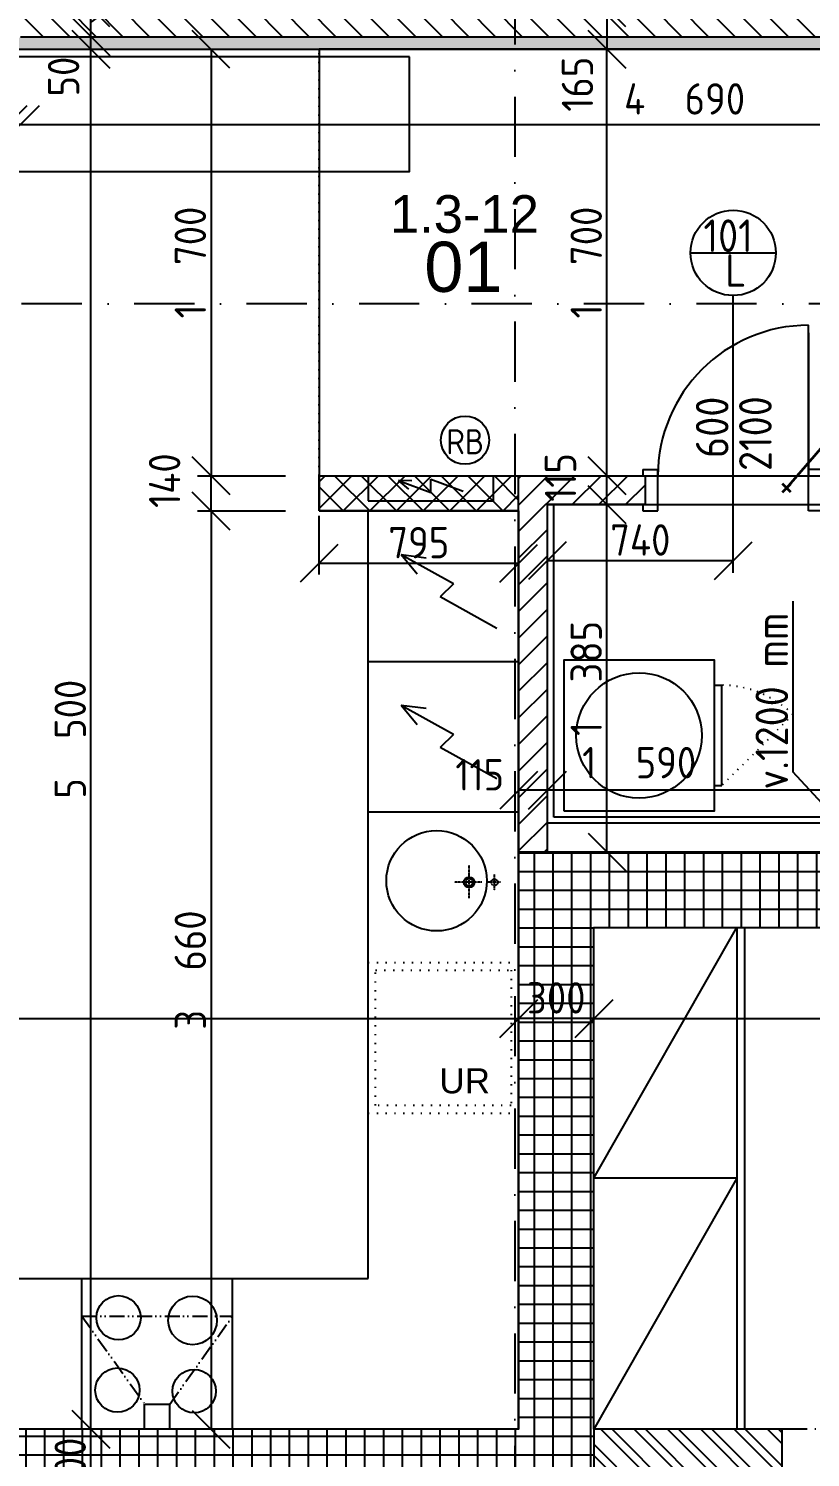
# Model space of a CAD drawing. Extents: x 4511820 to 5180432, y -1526536 to -944957.
# Drawn here: x 5102810 to 5105925, y -1299358 to -1293663 of the extents above; entities that cross this region are included whole.
import ezdxf

# ---------------------------------------------------------------- set-up
doc = ezdxf.new("R2010")
doc.units = 0
doc.header["$MEASUREMENT"] = 0
for name, pattern in [('ACAD_ISO07W100', [3.5, 0.5, -3]), ('ACAD_ISO12W100', [22, 12, -3, 0.5, -3, 0.5, -3]), ('BODKOCIARKOVANA_3', [5.6, 3, -1.3, 0, -1.3]), ('DASHED', [0.75, 0.5, -0.25])]:
    doc.linetypes.add(name, pattern=pattern)
doc.layers.get('0').update_dxf_attribs({"linetype": 'CONTINUOUS'})
doc.layers.get('Defpoints').update_dxf_attribs({"color": 61, "linetype": 'CONTINUOUS'})
for name, color, linetype in [('DVERE', 45, 'CONTINUOUS'), ('KÓTY', 4, 'CONTINUOUS'), ('MÚRY', 1, 'CONTINUOUS'), ('osi', 253, 'CONTINUOUS'), ('Plochy', 41, 'CONTINUOUS'), ('POPIS', 7, 'CONTINUOUS'), ('TENKÁ', 7, 'CONTINUOUS'), ('ZARIADENIE', 47, 'CONTINUOUS'), ('ZARIADENIE1', 145, 'CONTINUOUS'), ('ZZ-elektro', 221, 'CONTINUOUS'), ('ŠRAFY', 82, 'CONTINUOUS')]:
    doc.layers.add(name, color=color, linetype=linetype)
doc.layers.add('preklady', color=74, linetype='CONTINUOUS', lineweight=35)
doc.styles.add('ARIAL', font='arial.ttf')
doc.styles.add('STYLE1', font='isocp.shx')
doc.dimstyles.new('STANDARD-50', dxfattribs={"dimtxt": 125, "dimasz": 150, "dimexe": 10, "dimexo": 200, "dimgap": 20, "dimtad": 1, "dimdsep": 46, "dimlunit": 6, "dimtxsty": 'STYLE1', "dimblk1": 'OBLIQUE', "dimblk2": 'OBLIQUE', "dimsah": 1, "dimcen": 2.5, "dimse1": 1, "dimse2": 1, "dimadec": 0, "dimazin": 0, "dimtfac": 1, "dimtmove": 1, "dimatfit": 3, "dimldrblk": 'OBLIQUE', "dimfxl": 1, "dimtolj": 1, "dimtzin": 0, "dimarcsym": 0})

# ---------------------------------------------------------------- blocks, each defined once
blk = doc.blocks.new('pračka')
at = {"layer": 'ZARIADENIE1', "color": 8, "linetype": 'ACAD_ISO07W100', "ltscale": 8}
blk.add_line((4536136.9, -1117296.3), (4536419.7, -1117579.2), dxfattribs=at)
at = {"layer": 'ZARIADENIE1', "color": 8}
for p, q in [((4536419.7, -1117579.2), (4536019.7, -1117579.2)), ((4536019.7, -1117609.2), (4536019.7, -1117579.2)), ((4536419.7, -1117609.2), (4536419.7, -1117579.2))]:
    blk.add_line(p, q, dxfattribs=at)
blk.add_lwpolyline([(4536519.7, -1118209.2), (4536519.7, -1117609.2), (4535919.7, -1117609.2), (4535919.7, -1118209.2)], close=True, dxfattribs=at)
blk.add_circle((4536219.7, -1117909.2), 250, dxfattribs=at)
at = {"layer": 'ZARIADENIE1', "color": 8, "linetype": 'ACAD_ISO07W100', "ltscale": 8}
blk.add_arc((4536419.7, -1117579.2), 400, 135, 180, dxfattribs=at)
blk = doc.blocks.new('_OBLIQUE')
at = {"color": 0, "linetype": 'ByBlock'}
blk.add_line((-0.5, -0.5), (0.5, 0.5), dxfattribs=at)
blk = doc.blocks.new('*D24914')
at = {"layer": 'Defpoints', "color": 0}
for p in [(5103058.5, -1299245.2), (5103058.5, -1299245.2), (5103058.5, -1299545.2)]:
    blk.add_point(p, dxfattribs=at)
at = {"layer": 'KÓTY', "color": 0, "lineweight": -2}
blk.add_line((5103058.5, -1299545.2), (5103058.5, -1299245.2), dxfattribs=at)
at = {"layer": 'KÓTY', "color": 0, "linetype": 'ByBlock', "lineweight": -2, "xscale": 150, "yscale": 150, "zscale": 150}
for p, rotation in [((5103058.5, -1299245.2), 90), ((5103058.5, -1299545.2), 270)]:
    blk.add_blockref('_OBLIQUE', p, dxfattribs=dict(at, rotation=rotation))
at = {"layer": 'KÓTY', "color": 0, "insert": (5102976, -1299395.2), "char_height": 125, "attachment_point": 5, "rotation": 90, "style": 'STYLE1'}
blk.add_mtext('\\A1;300', dxfattribs=at)
blk = doc.blocks.new('*D24915')
at = {"layer": 'Defpoints', "color": 0}
for p in [(5103058.5, -1293745.2), (5103058.5, -1293745.2), (5103058.5, -1299245.2)]:
    blk.add_point(p, dxfattribs=at)
at = {"layer": 'KÓTY', "color": 0, "lineweight": -2}
blk.add_line((5103058.5, -1299245.2), (5103058.5, -1293745.2), dxfattribs=at)
at = {"layer": 'KÓTY', "color": 0, "linetype": 'ByBlock', "lineweight": -2, "xscale": 150, "yscale": 150, "zscale": 150}
for p, rotation in [((5103058.5, -1293745.2), 90), ((5103058.5, -1299245.2), 270)]:
    blk.add_blockref('_OBLIQUE', p, dxfattribs=dict(at, rotation=rotation))
at = {"layer": 'KÓTY', "color": 0, "insert": (5102976, -1296495.2), "char_height": 125, "attachment_point": 5, "rotation": 90, "style": 'STYLE1'}
blk.add_mtext('\\A1;5ﾠ500', dxfattribs=at)
blk = doc.blocks.new('*D24916')
at = {"layer": 'Defpoints', "color": 0}
for p in [(5103058.5, -1293695.2), (5103058.5, -1293695.2), (5103058.5, -1293745.2)]:
    blk.add_point(p, dxfattribs=at)
at = {"layer": 'KÓTY', "color": 0, "lineweight": -2}
blk.add_line((5103058.5, -1293745.2), (5103058.5, -1293695.2), dxfattribs=at)
at = {"layer": 'KÓTY', "color": 0, "linetype": 'ByBlock', "lineweight": -2, "xscale": 150, "yscale": 150, "zscale": 150}
for p, rotation in [((5103058.5, -1293695.2), 90), ((5103058.5, -1293745.2), 270)]:
    blk.add_blockref('_OBLIQUE', p, dxfattribs=dict(at, rotation=rotation))
at = {"layer": 'KÓTY', "color": 0, "insert": (5102949.5, -1293854), "char_height": 125, "attachment_point": 5, "rotation": 90, "style": 'STYLE1'}
blk.add_mtext('\\A1;50', dxfattribs=at)
blk = doc.blocks.new('*D24917')
at = {"layer": 'Defpoints', "color": 0}
for p in [(5103058.5, -1293580.2), (5103058.5, -1293580.2), (5103058.5, -1293695.2)]:
    blk.add_point(p, dxfattribs=at)
at = {"layer": 'KÓTY', "color": 0, "lineweight": -2}
for p, q in [((5103231.5, -1293296), (5103231.5, -1293511)), ((5103231.5, -1293511), (5103058.5, -1293637.7)), ((5103058.5, -1293695.2), (5103058.5, -1293580.2))]:
    blk.add_line(p, q, dxfattribs=at)
at = {"layer": 'KÓTY', "color": 0, "linetype": 'ByBlock', "lineweight": -2, "xscale": 150, "yscale": 150, "zscale": 150}
for p, rotation in [((5103058.5, -1293580.2), 90), ((5103058.5, -1293695.2), 270)]:
    blk.add_blockref('_OBLIQUE', p, dxfattribs=dict(at, rotation=rotation))
at = {"layer": 'KÓTY', "color": 0, "insert": (5103149, -1293403.5), "char_height": 125, "attachment_point": 5, "rotation": 90, "style": 'STYLE1'}
blk.add_mtext('\\A1;115', dxfattribs=at)
blk = doc.blocks.new('*D24992')
at = {"layer": 'Defpoints', "color": 0}
for p in [(5097547.5, -1295678.2), (5104762.5, -1295678.2), (5104762.5, -1297608.5)]:
    blk.add_point(p, dxfattribs=at)
at = {"layer": 'KÓTY', "color": 0, "lineweight": -2}
blk.add_line((5097547.5, -1297608.5), (5104762.5, -1297608.5), dxfattribs=at)
at = {"layer": 'KÓTY', "color": 0, "linetype": 'ByBlock', "lineweight": -2, "xscale": 150, "yscale": 150, "zscale": 150, "rotation": 180}
blk.add_blockref('_OBLIQUE', (5097547.5, -1297608.5), dxfattribs=at)
at = {"layer": 'KÓTY', "color": 0, "linetype": 'ByBlock', "lineweight": -2, "xscale": 150, "yscale": 150, "zscale": 150}
blk.add_blockref('_OBLIQUE', (5104762.5, -1297608.5), dxfattribs=at)
at = {"layer": 'KÓTY', "color": 0, "insert": (5101155, -1297526), "char_height": 125, "attachment_point": 5, "style": 'STYLE1'}
blk.add_mtext('\\A1;7ﾠ215', dxfattribs=at)
blk = doc.blocks.new('*D24993')
at = {"layer": 'Defpoints', "color": 0}
for p in [(5104762.5, -1296633.2), (5105062.5, -1296633.2), (5104762.5, -1297608.5)]:
    blk.add_point(p, dxfattribs=at)
at = {"layer": 'KÓTY', "color": 0, "lineweight": -2}
blk.add_line((5105062.5, -1297608.5), (5104762.5, -1297608.5), dxfattribs=at)
at = {"layer": 'KÓTY', "color": 0, "linetype": 'ByBlock', "lineweight": -2, "xscale": 150, "yscale": 150, "zscale": 150, "rotation": 180}
blk.add_blockref('_OBLIQUE', (5104762.5, -1297608.5), dxfattribs=at)
at = {"layer": 'KÓTY', "color": 0, "linetype": 'ByBlock', "lineweight": -2, "xscale": 150, "yscale": 150, "zscale": 150}
blk.add_blockref('_OBLIQUE', (5105062.5, -1297608.5), dxfattribs=at)
at = {"layer": 'KÓTY', "color": 0, "insert": (5104912.5, -1297526), "char_height": 125, "attachment_point": 5, "style": 'STYLE1'}
blk.add_mtext('\\A1;300', dxfattribs=at)
blk = doc.blocks.new('*D24994')
at = {"layer": 'Defpoints', "color": 0}
for p in [(5105062.5, -1297322.2), (5107582.5, -1297322.2), (5107582.5, -1297608.5)]:
    blk.add_point(p, dxfattribs=at)
at = {"layer": 'KÓTY', "color": 0, "lineweight": -2}
blk.add_line((5105062.5, -1297608.5), (5107582.5, -1297608.5), dxfattribs=at)
at = {"layer": 'KÓTY', "color": 0, "linetype": 'ByBlock', "lineweight": -2, "xscale": 150, "yscale": 150, "zscale": 150, "rotation": 180}
blk.add_blockref('_OBLIQUE', (5105062.5, -1297608.5), dxfattribs=at)
at = {"layer": 'KÓTY', "color": 0, "linetype": 'ByBlock', "lineweight": -2, "xscale": 150, "yscale": 150, "zscale": 150}
blk.add_blockref('_OBLIQUE', (5107582.5, -1297608.5), dxfattribs=at)
at = {"layer": 'KÓTY', "color": 0, "insert": (5106322.5, -1297526), "char_height": 125, "attachment_point": 5, "style": 'STYLE1'}
blk.add_mtext('\\A1;2ﾠ520', dxfattribs=at)
blk = doc.blocks.new('*D24997')
at = {"layer": 'Defpoints', "color": 0}
for p in [(5103537, -1295445.2), (5103967.5, -1295445.2), (5103967.5, -1295585.2)]:
    blk.add_point(p, dxfattribs=at)
at = {"layer": 'KÓTY', "color": 0, "lineweight": -2}
blk.add_line((5103537, -1295585.2), (5103537, -1295445.2), dxfattribs=at)
at = {"layer": 'KÓTY', "color": 0, "linetype": 'ByBlock', "lineweight": -2, "xscale": 150, "yscale": 150, "zscale": 150}
for p, rotation in [((5103537, -1295445.2), 90), ((5103537, -1295585.2), 270)]:
    blk.add_blockref('_OBLIQUE', p, dxfattribs=dict(at, rotation=rotation))
at = {"layer": 'KÓTY', "color": 0, "insert": (5103352, -1295464.4), "char_height": 125, "attachment_point": 5, "rotation": 90, "style": 'STYLE1'}
blk.add_mtext('\\A1;140', dxfattribs=at)
blk = doc.blocks.new('*D24998')
at = {"layer": 'Defpoints', "color": 0}
for p in [(5103967.5, -1295585.2), (5103537, -1299245.2), (5103967.5, -1299245.2)]:
    blk.add_point(p, dxfattribs=at)
at = {"layer": 'KÓTY', "color": 0, "lineweight": -2}
blk.add_line((5103537, -1295585.2), (5103537, -1299245.2), dxfattribs=at)
at = {"layer": 'KÓTY', "color": 0, "linetype": 'ByBlock', "lineweight": -2, "xscale": 150, "yscale": 150, "zscale": 150}
for p, rotation in [((5103537, -1295585.2), 90), ((5103537, -1299245.2), 270)]:
    blk.add_blockref('_OBLIQUE', p, dxfattribs=dict(at, rotation=rotation))
at = {"layer": 'KÓTY', "color": 0, "insert": (5103454.5, -1297415.2), "char_height": 125, "attachment_point": 5, "rotation": 90, "style": 'STYLE1'}
blk.add_mtext('\\A1;3ﾠ660', dxfattribs=at)
blk = doc.blocks.new('*D24999')
at = {"layer": 'Defpoints', "color": 0}
for p in [(5103967.5, -1293745.2), (5103537, -1295445.2), (5103967.5, -1295445.2)]:
    blk.add_point(p, dxfattribs=at)
at = {"layer": 'KÓTY', "color": 0, "lineweight": -2}
blk.add_line((5103537, -1293745.2), (5103537, -1295445.2), dxfattribs=at)
at = {"layer": 'KÓTY', "color": 0, "linetype": 'ByBlock', "lineweight": -2, "xscale": 150, "yscale": 150, "zscale": 150}
for p, rotation in [((5103537, -1293745.2), 90), ((5103537, -1295445.2), 270)]:
    blk.add_blockref('_OBLIQUE', p, dxfattribs=dict(at, rotation=rotation))
at = {"layer": 'KÓTY', "color": 0, "insert": (5103454.5, -1294595.2), "char_height": 125, "attachment_point": 5, "rotation": 90, "style": 'STYLE1'}
blk.add_mtext('\\A1;1ﾠ700', dxfattribs=at)
blk = doc.blocks.new('*D25005')
at = {"layer": 'Defpoints', "color": 0}
for p in [(5104877.5, -1296430.2), (5106467.5, -1296430.2), (5104877.5, -1296698.5)]:
    blk.add_point(p, dxfattribs=at)
at = {"layer": 'KÓTY', "color": 0, "lineweight": -2}
blk.add_line((5106467.5, -1296698.5), (5104877.5, -1296698.5), dxfattribs=at)
at = {"layer": 'KÓTY', "color": 0, "linetype": 'ByBlock', "lineweight": -2, "xscale": 150, "yscale": 150, "zscale": 150, "rotation": 180}
blk.add_blockref('_OBLIQUE', (5104877.5, -1296698.5), dxfattribs=at)
at = {"layer": 'KÓTY', "color": 0, "linetype": 'ByBlock', "lineweight": -2, "xscale": 150, "yscale": 150, "zscale": 150}
blk.add_blockref('_OBLIQUE', (5106467.5, -1296698.5), dxfattribs=at)
at = {"layer": 'KÓTY', "color": 0, "insert": (5105243, -1296588.5), "char_height": 125, "attachment_point": 5, "style": 'STYLE1'}
blk.add_mtext('\\A1;1ﾠ590', dxfattribs=at)
blk = doc.blocks.new('*D25008')
at = {"layer": 'Defpoints', "color": 0}
for p in [(5104762.5, -1296698.5), (5104762.5, -1296698.5), (5104877.5, -1296698.5)]:
    blk.add_point(p, dxfattribs=at)
at = {"layer": 'KÓTY', "color": 0, "lineweight": -2}
blk.add_line((5104877.5, -1296698.5), (5104762.5, -1296698.5), dxfattribs=at)
at = {"layer": 'KÓTY', "color": 0, "linetype": 'ByBlock', "lineweight": -2, "xscale": 150, "yscale": 150, "zscale": 150, "rotation": 180}
blk.add_blockref('_OBLIQUE', (5104762.5, -1296698.5), dxfattribs=at)
at = {"layer": 'KÓTY', "color": 0, "linetype": 'ByBlock', "lineweight": -2, "xscale": 150, "yscale": 150, "zscale": 150}
blk.add_blockref('_OBLIQUE', (5104877.5, -1296698.5), dxfattribs=at)
at = {"layer": 'KÓTY', "color": 0, "insert": (5104607.5, -1296637), "char_height": 125, "attachment_point": 5, "style": 'STYLE1'}
blk.add_mtext('\\A1;115', dxfattribs=at)
blk = doc.blocks.new('*D25009')
at = {"layer": 'Defpoints', "color": 0}
for p in [(5104877.5, -1295783.5), (5104877.5, -1295831.4), (5105617.5, -1295831.4)]:
    blk.add_point(p, dxfattribs=at)
at = {"layer": 'KÓTY', "color": 0, "lineweight": -2}
blk.add_line((5105617.5, -1295783.5), (5104877.5, -1295783.5), dxfattribs=at)
at = {"layer": 'KÓTY', "color": 0, "linetype": 'ByBlock', "lineweight": -2, "xscale": 150, "yscale": 150, "zscale": 150, "rotation": 180}
blk.add_blockref('_OBLIQUE', (5104877.5, -1295783.5), dxfattribs=at)
at = {"layer": 'KÓTY', "color": 0, "linetype": 'ByBlock', "lineweight": -2, "xscale": 150, "yscale": 150, "zscale": 150}
blk.add_blockref('_OBLIQUE', (5105617.5, -1295783.5), dxfattribs=at)
at = {"layer": 'KÓTY', "color": 0, "insert": (5105247.5, -1295701), "char_height": 125, "attachment_point": 5, "style": 'STYLE1'}
blk.add_mtext('\\A1;740', dxfattribs=at)
blk = doc.blocks.new('*D25010')
at = {"layer": 'Defpoints', "color": 0}
for p in [(5103967.5, -1295452.7), (5104762.5, -1295452.7), (5104762.5, -1295794)]:
    blk.add_point(p, dxfattribs=at)
at = {"layer": 'KÓTY', "color": 0, "lineweight": -2}
blk.add_line((5103967.5, -1295794), (5104762.5, -1295794), dxfattribs=at)
at = {"layer": 'KÓTY', "color": 0, "linetype": 'ByBlock', "lineweight": -2, "xscale": 150, "yscale": 150, "zscale": 150, "rotation": 180}
blk.add_blockref('_OBLIQUE', (5103967.5, -1295794), dxfattribs=at)
at = {"layer": 'KÓTY', "color": 0, "linetype": 'ByBlock', "lineweight": -2, "xscale": 150, "yscale": 150, "zscale": 150}
blk.add_blockref('_OBLIQUE', (5104762.5, -1295794), dxfattribs=at)
at = {"layer": 'KÓTY', "color": 0, "insert": (5104365, -1295711.5), "char_height": 125, "attachment_point": 5, "style": 'STYLE1'}
blk.add_mtext('\\A1;795', dxfattribs=at)
blk = doc.blocks.new('*D25013')
at = {"layer": 'Defpoints', "color": 0}
for p in [(5102777.5, -1293695.2), (5107467.5, -1293695.2), (5107467.5, -1294045)]:
    blk.add_point(p, dxfattribs=at)
at = {"layer": 'KÓTY', "color": 0, "lineweight": -2}
blk.add_line((5102777.5, -1294045), (5107467.5, -1294045), dxfattribs=at)
at = {"layer": 'KÓTY', "color": 0, "linetype": 'ByBlock', "lineweight": -2, "xscale": 150, "yscale": 150, "zscale": 150, "rotation": 180}
blk.add_blockref('_OBLIQUE', (5102777.5, -1294045), dxfattribs=at)
at = {"layer": 'KÓTY', "color": 0, "linetype": 'ByBlock', "lineweight": -2, "xscale": 150, "yscale": 150, "zscale": 150}
blk.add_blockref('_OBLIQUE', (5107467.5, -1294045), dxfattribs=at)
at = {"layer": 'KÓTY', "color": 0, "insert": (5105424, -1293943), "char_height": 125, "attachment_point": 5, "style": 'STYLE1'}
blk.add_mtext('\\A1;4ﾠ690', dxfattribs=at)
blk = doc.blocks.new('*D25014')
at = {"layer": 'Defpoints', "color": 0}
for p in [(5102727.5, -1293695.2), (5102777.5, -1293695.2), (5102727.5, -1294045)]:
    blk.add_point(p, dxfattribs=at)
at = {"layer": 'KÓTY', "color": 0, "lineweight": -2}
blk.add_line((5102777.5, -1294045), (5102727.5, -1294045), dxfattribs=at)
at = {"layer": 'KÓTY', "color": 0, "linetype": 'ByBlock', "lineweight": -2, "xscale": 150, "yscale": 150, "zscale": 150, "rotation": 180}
blk.add_blockref('_OBLIQUE', (5102727.5, -1294045), dxfattribs=at)
at = {"layer": 'KÓTY', "color": 0, "linetype": 'ByBlock', "lineweight": -2, "xscale": 150, "yscale": 150, "zscale": 150}
blk.add_blockref('_OBLIQUE', (5102777.5, -1294045), dxfattribs=at)
at = {"layer": 'KÓTY', "color": 0, "insert": (5102627.5, -1293932.5), "char_height": 125, "attachment_point": 5, "style": 'STYLE1'}
blk.add_mtext('\\A1;50', dxfattribs=at)
blk = doc.blocks.new('*D25019')
at = {"layer": 'Defpoints', "color": 0}
for p in [(5104877.5, -1295560.2), (5105114.5, -1295560.2), (5104877.5, -1296945.2)]:
    blk.add_point(p, dxfattribs=at)
at = {"layer": 'KÓTY', "color": 0, "lineweight": -2}
blk.add_line((5105114.5, -1296945.2), (5105114.5, -1295560.2), dxfattribs=at)
at = {"layer": 'KÓTY', "color": 0, "linetype": 'ByBlock', "lineweight": -2, "xscale": 150, "yscale": 150, "zscale": 150}
for p, rotation in [((5105114.5, -1295560.2), 90), ((5105114.5, -1296945.2), 270)]:
    blk.add_blockref('_OBLIQUE', p, dxfattribs=dict(at, rotation=rotation))
at = {"layer": 'KÓTY', "color": 0, "insert": (5105032, -1296252.7), "char_height": 125, "attachment_point": 5, "rotation": 90, "style": 'STYLE1'}
blk.add_mtext('\\A1;1ﾠ385', dxfattribs=at)
blk = doc.blocks.new('*D25020')
at = {"layer": 'Defpoints', "color": 0}
for p in [(5105114.5, -1295445.2), (5105114.5, -1295445.2), (5105114.5, -1295560.2)]:
    blk.add_point(p, dxfattribs=at)
at = {"layer": 'KÓTY', "color": 0, "lineweight": -2}
blk.add_line((5105114.5, -1295560.2), (5105114.5, -1295445.2), dxfattribs=at)
at = {"layer": 'KÓTY', "color": 0, "linetype": 'ByBlock', "lineweight": -2, "xscale": 150, "yscale": 150, "zscale": 150}
for p, rotation in [((5105114.5, -1295445.2), 90), ((5105114.5, -1295560.2), 270)]:
    blk.add_blockref('_OBLIQUE', p, dxfattribs=dict(at, rotation=rotation))
at = {"layer": 'KÓTY', "color": 0, "insert": (5104929.5, -1295451.9), "char_height": 125, "attachment_point": 5, "rotation": 90, "style": 'STYLE1'}
blk.add_mtext('\\A1;115', dxfattribs=at)
blk = doc.blocks.new('*D25021')
at = {"layer": 'Defpoints', "color": 0}
for p in [(5105114.5, -1293745.2), (5105114.5, -1293745.2), (5105114.5, -1295445.2)]:
    blk.add_point(p, dxfattribs=at)
at = {"layer": 'KÓTY', "color": 0, "lineweight": -2}
blk.add_line((5105114.5, -1295445.2), (5105114.5, -1293745.2), dxfattribs=at)
at = {"layer": 'KÓTY', "color": 0, "linetype": 'ByBlock', "lineweight": -2, "xscale": 150, "yscale": 150, "zscale": 150}
for p, rotation in [((5105114.5, -1293745.2), 90), ((5105114.5, -1295445.2), 270)]:
    blk.add_blockref('_OBLIQUE', p, dxfattribs=dict(at, rotation=rotation))
at = {"layer": 'KÓTY', "color": 0, "insert": (5105032, -1294595.2), "char_height": 125, "attachment_point": 5, "rotation": 90, "style": 'STYLE1'}
blk.add_mtext('\\A1;1ﾠ700', dxfattribs=at)
blk = doc.blocks.new('*D25022')
at = {"layer": 'Defpoints', "color": 0}
for p in [(5104762.5, -1293580.2), (5104762.5, -1293745.2), (5105114.5, -1293745.2)]:
    blk.add_point(p, dxfattribs=at)
at = {"layer": 'KÓTY', "color": 0, "lineweight": -2}
blk.add_line((5105114.5, -1293580.2), (5105114.5, -1293745.2), dxfattribs=at)
at = {"layer": 'KÓTY', "color": 0, "linetype": 'ByBlock', "lineweight": -2, "xscale": 150, "yscale": 150, "zscale": 150}
for p, rotation in [((5105114.5, -1293580.2), 90), ((5105114.5, -1293745.2), 270)]:
    blk.add_blockref('_OBLIQUE', p, dxfattribs=dict(at, rotation=rotation))
at = {"layer": 'KÓTY', "color": 0, "insert": (5104997, -1293884.5), "char_height": 125, "attachment_point": 5, "rotation": 90, "style": 'STYLE1'}
blk.add_mtext('\\A1;165', dxfattribs=at)

msp = doc.modelspace()

# ---------------------------------------------------------------- hatches: boundary and pattern name
at = {"layer": 'ŠRAFY', "ltscale": 0.25}
h = msp.add_hatch(dxfattribs=at)
h.set_pattern_fill('ANSI31', color=256, scale=600, angle=90, style=0)
h.set_pattern_definition([(135, (-2904913.184, 46881.926), (-53.0330086, -53.0330086), [])])
h.paths.add_polyline_path([(5107582.5, -1293745.191), (5107582.5, -1291235.191), (5107467.5, -1291235.191), (5107467.5, -1293580.191), (5107342.5, -1293580.191), (5104762.5, -1293580.191), (5104647.5, -1293580.191), (5103770, -1293580.191), (5102892.5, -1293580.191), (5102892.5, -1292980.191), (5102892.5, -1292950.191), (5102892.5, -1292905.191), (5102777.5, -1292905.191), (5102777.5, -1293695.191), (5107467.5, -1293695.191), (5107467.5, -1293745.191)])
at = {"layer": 'ŠRAFY'}
h = msp.add_hatch(dxfattribs=at)
h.set_pattern_fill('DOTS', color=256, scale=250)
h.set_pattern_definition([(0, (9e-09, -175781), (7.8125, 15.625), [0, -15.625])])
h.paths.add_polyline_path([(5107467.5, -1293745.191), (5107467.5, -1293695.191), (5102777.5, -1293695.191), (5102727.5, -1293745.191)])
at = {"layer": 'ŠRAFY', "ltscale": 0.25}
h = msp.add_hatch(dxfattribs=at)
h.set_pattern_fill('ANSI37', color=256, scale=600, style=0)
h.set_pattern_definition([(45, (-3027222.4, 280820.68), (-53.0330086, 53.0330086), []), (135, (-3027222.4, 280820.68), (-53.0330086, -53.0330086), [])])
h.paths.add_polyline_path([(5104762.5, -1295585.191), (5104762.5, -1295445.191), (5104517.5, -1295445.191), (5103967.5, -1295445.191), (5103967.5, -1295585.191), (5104162.5, -1295585.191)])
h = msp.add_hatch(dxfattribs=at)
h.set_pattern_fill('ANSI31', color=256, scale=600, style=0)
h.set_pattern_definition([(45, (515270.5, 128041), (-53.0330086, 53.0330086), [])])
h.paths.add_polyline_path([(5104877.5, -1296945.191), (5104877.5, -1295560.191), (5105267.5, -1295560.191), (5105267.5, -1295445.191), (5104762.5, -1295445.191), (5104762.5, -1295560.191), (5104762.5, -1295585.191), (5104762.5, -1296945.191)])
h = msp.add_hatch(dxfattribs=at)
h.set_pattern_fill('ANSI37', color=256, scale=600, angle=45)
h.set_pattern_definition([(90, (-3375574.78, 537027.59), (-75, 1e-14), []), (180, (-3375574.78, 537027.59), (-1e-14, -75), [])])
h.paths.add_polyline_path([(5103372.5, -1299245.191), (5103272.5, -1299245.191), (5103022.5, -1299245.191), (5102712.5, -1299245.191), (5102687.5, -1299245.191), (5102687.5, -1299545.191), (5102847.5, -1299545.191), (5102877.5, -1299545.191), (5103447.5, -1299545.191), (5103562.5, -1299545.191), (5103612.5, -1299545.191), (5105062.5, -1299545.191), (5105062.5, -1299245.191), (5105062.5, -1298245.191), (5105062.5, -1297245.191), (5105632.5, -1297245.191), (5105662.5, -1297245.191), (5107582.5, -1297245.191), (5107582.5, -1296945.191), (5107467.5, -1296945.191), (5106582.5, -1296945.191), (5106467.5, -1296945.191), (5104877.5, -1296945.191), (5104762.5, -1296945.191), (5104762.5, -1297360.191), (5104762.5, -1297960.191), (5104762.5, -1299245.191), (5103622.5, -1299245.191)])
at = {"layer": 'ŠRAFY'}
h = msp.add_hatch(dxfattribs=at)
h.set_pattern_fill('ANSI32', color=256, scale=250, angle=90)
h.set_pattern_definition([(135, (115395, 30907.69), (-66.2912607, -66.2912607), []), (135, (115395, 30951.89), (-66.2912607, -66.2912607), [])])
h.paths.add_polyline_path([(5105062.5, -1299545.191), (5105812.5, -1299545.191), (5105812.5, -1299245.191), (5105662.5, -1299245.191), (5105632.5, -1299245.191), (5105062.5, -1299245.191)])

# ---------------------------------------------------------------- linework, layer by layer
at = {"layer": 'DVERE', "ltscale": 0.25}
for p, q in [((5105447.5, -1294556.768), (5105787.5, -1294556.768)), ((5105617.5, -1295831.424), (5105617.5, -1294726.768)), ((5105917.5, -1295445.191), (5105917.5, -1294845.191)), ((5105257.5, -1295420.191), (5105317.5, -1295420.191)), ((5105257.5, -1295420.191), (5105257.5, -1295445.191)), ((5105317.5, -1295585.191), (5105317.5, -1295420.191)), ((5105917.5, -1295585.191), (5105917.5, -1295420.191)), ((5105977.5, -1295420.191), (5105917.5, -1295420.191)), ((5105317.5, -1295445.191), (5105917.5, -1295445.191)), ((5105257.5, -1295560.191), (5105257.5, -1295585.191)), ((5105257.5, -1295585.191), (5105317.5, -1295585.191)), ((5105317.5, -1295560.191), (5105917.5, -1295560.191)), ((5105977.5, -1295585.191), (5105917.5, -1295585.191))]:
    msp.add_line(p, q, dxfattribs=at)
msp.add_circle((5105617.5, -1294556.768), 170, dxfattribs=at)
msp.add_arc((5105917.5, -1295445.191), 600, 90, 180, dxfattribs=at)
at = {"layer": 'KÓTY', "ltscale": 25}
for p, q in [((5103483.597, -1295445.191), (5103833.597, -1295445.191)), ((5103483.597, -1295585.191), (5103833.597, -1295585.191))]:
    msp.add_line(p, q, dxfattribs=at)
at = {"layer": 'KÓTY'}
for p, q in [((5103967.5, -1295839), (5103967.5, -1295605.191)), ((5105855, -1295945), (5105855, -1296624.5)), ((5106083, -1296871.5), (5105855, -1296624.5))]:
    msp.add_line(p, q, dxfattribs=at)
at = {"layer": 'MÚRY', "ltscale": 0.25}
for p, q in [((5102727.5, -1293745.191), (5107467.5, -1293745.191)), ((5103967.5, -1295445.191), (5105267.5, -1295445.191)), ((5104517.5, -1295445.191), (5105267.5, -1295445.191)), ((5105267.5, -1295560.191), (5105267.5, -1295445.191)), ((5104762.5, -1295585.191), (5103967.5, -1295585.191)), ((5105267.5, -1295560.191), (5104877.5, -1295560.191)), ((5106467.5, -1296945.191), (5104877.5, -1296945.191))]:
    msp.add_line(p, q, dxfattribs=at)
at = {"layer": 'MÚRY'}
for p, q in [((5103967.5, -1295585.191), (5103967.5, -1295445.191)), ((5104762.5, -1299245.191), (5104762.5, -1295585.191)), ((5104877.5, -1296945.191), (5104877.5, -1295560.191)), ((5105062.5, -1299245.191), (5105062.5, -1297245.191)), ((5105062.5, -1297245.191), (5107632.5, -1297245.191)), ((5104762.5, -1299245.191), (5102687.5, -1299245.191)), ((5105812.5, -1299245.191), (5105062.5, -1299245.191)), ((5105812.5, -1299545.191), (5105812.5, -1299245.191))]:
    msp.add_line(p, q, dxfattribs=at)
at = {"layer": 'osi', "linetype": 'BODKOCIARKOVANA_3', "ltscale": 80}
for p, q in [((5104747.5, -1284972.097), (5104747.5, -1316900)), ((5157242.5, -1294760.191), (5093572.5, -1294760.191))]:
    msp.add_line(p, q, dxfattribs=at)
at = {"layer": 'Plochy'}
for points in [[(5103967.5, -1295585.191), (5104762.5, -1295585.191), (5104762.5, -1299245.191), (5097547.5, -1299245.191), (5097547.5, -1292905.191), (5102727.5, -1292905.191), (5102727.5, -1293745.191), (5103967.5, -1293745.191)], [(5107467.5, -1293745.191), (5103967.5, -1293745.191), (5103967.5, -1295445.191), (5107467.5, -1295445.191)], [(5105062.5, -1299245.191), (5105062.5, -1297245.191), (5107632.5, -1297245.191), (5107632.5, -1295445.191), (5109232.5, -1295445.191), (5109232.5, -1299245.191), (5107232.5, -1299245.191), (5107232.5, -1299545.191), (5105812.5, -1299545.191), (5105812.5, -1299245.191)], [(5107352.5, -1295560.191), (5107352.5, -1296430.191), (5106467.5, -1296430.191), (5106467.5, -1296830.191), (5104877.5, -1296830.191), (5104877.5, -1295560.191)]]:
    msp.add_lwpolyline(points, close=True, dxfattribs=at)
at = {"layer": 'preklady'}
for p, q in [((5105830.5, -1295494), (5106071.124, -1295214.436)), ((5105813.883, -1295510.617), (5105847.117, -1295477.383)), ((5105847.118, -1295510.618), (5105813.884, -1295477.384))]:
    msp.add_line(p, q, dxfattribs=at)
at = {"layer": 'TENKÁ', "ltscale": 0.25}
for p, q in [((5102777.5, -1293695.191), (5107467.5, -1293695.191)), ((5104902.5, -1296805.191), (5104902.5, -1295560.191)), ((5106442.5, -1296805.191), (5104902.5, -1296805.191)), ((5106467.5, -1296830.191), (5104877.5, -1296830.191))]:
    msp.add_line(p, q, dxfattribs=at)
at = {"layer": 'TENKÁ', "linetype": 'ACAD_ISO07W100', "ltscale": 10}
msp.add_line((5103967.5, -1295445.191), (5103967.5, -1293745.191), dxfattribs=at)
at = {"layer": 'TENKÁ'}
for p, q in [((5104762.5, -1295585.191), (5104762.5, -1295445.191)), ((5104877.5, -1296945.191), (5104762.5, -1296945.191)), ((5105062.5, -1299245.191), (5105062.5, -1299545.191))]:
    msp.add_line(p, q, dxfattribs=at)
at = {"layer": 'TENKÁ', "linetype": 'ACAD_ISO12W100', "ltscale": 10}
msp.add_line((5107232.5, -1299245.191), (5105812.5, -1299245.191), dxfattribs=at)
at = {"layer": 'ZARIADENIE'}
for p, q in [((5105917.5, -1294875.191), (5105917.5, -1295445.191)), ((5105062.5, -1298245.191), (5105632.5, -1297245.191)), ((5105632.5, -1297245.191), (5105632.5, -1299245.191)), ((5105662.5, -1297245.191), (5105662.5, -1299245.191)), ((5105632.5, -1298245.191), (5105062.5, -1298245.191)), ((5105632.5, -1298245.191), (5105062.5, -1299245.191))]:
    msp.add_line(p, q, dxfattribs=at)
at = {"layer": 'ZARIADENIE', "color": 45, "ltscale": 0.25}
msp.add_lwpolyline([(5104327.5, -1293775.191), (5102727.5, -1293775.191), (5102727.5, -1294232.959), (5104327.5, -1294232.959)], close=True, dxfattribs=at)
at = {"layer": 'ZARIADENIE1', "color": 8, "ltscale": 0.25}
for p, q in [((5104162.5, -1298645.191), (5104162.5, -1295585.191)), ((5104162.5, -1296185.191), (5104762.5, -1296185.191)), ((5104162.5, -1296785.191), (5104762.5, -1296785.191)), ((5102712.5, -1298645.191), (5104162.5, -1298645.191)), ((5103022.5, -1299245.191), (5103022.5, -1298645.191)), ((5103022.5, -1299245.191), (5103022.5, -1298645.191)), ((5103622.5, -1299245.191), (5103622.5, -1298645.191)), ((5103622.5, -1299245.191), (5103622.5, -1298645.191)), ((5103272.5, -1299145.191), (5103372.5, -1299145.191)), ((5103272.5, -1299245.191), (5103272.5, -1299145.191)), ((5103372.5, -1299245.191), (5103372.5, -1299145.191))]:
    msp.add_line(p, q, dxfattribs=at)
at = {"layer": 'ZARIADENIE1', "color": 8}
for p, q in [((5104393.839, -1295772.952), (5104294.582, -1295760.067)), ((5104357.86, -1295837.616), (5104294.582, -1295760.067)), ((5104502.557, -1295875.784), (5104294.582, -1295760.067)), ((5104502.557, -1295875.784), (5104449.686, -1295927.616)), ((5104676.012, -1296053.543), (5104449.686, -1295927.616)), ((5104393.839, -1296372.952), (5104294.582, -1296360.067)), ((5104357.86, -1296437.616), (5104294.582, -1296360.067)), ((5104502.557, -1296475.784), (5104294.582, -1296360.067)), ((5104502.557, -1296475.784), (5104449.686, -1296527.616)), ((5104676.012, -1296653.543), (5104449.686, -1296527.616))]:
    msp.add_line(p, q, dxfattribs=at)
at = {"layer": 'ZARIADENIE1', "color": 8, "linetype": 'DASHED'}
for p, q in [((5104565.731, -1297128.23), (5104565.731, -1296996.776)), ((5104666.154, -1297098.105), (5104666.154, -1297032.378)), ((5104616.396, -1297065.242), (5104506.851, -1297065.242)), ((5104690.801, -1297065.242), (5104638.768, -1297065.242))]:
    msp.add_line(p, q, dxfattribs=at)
at = {"layer": 'ZARIADENIE1', "color": 8, "linetype": 'ACAD_ISO07W100', "ltscale": 10}
for p, q in [((5104162.5, -1297385.191), (5104762.5, -1297385.191)), ((5104162.5, -1297985.191), (5104762.5, -1297985.191))]:
    msp.add_line(p, q, dxfattribs=at)
at = {"layer": 'ZARIADENIE1', "color": 8, "linetype": 'ACAD_ISO12W100', "ltscale": 5}
for p, q in [((5103022.5, -1298795.191), (5103272.5, -1299145.191)), ((5103022.5, -1298795.191), (5103622.5, -1298795.191)), ((5103372.5, -1299145.191), (5103622.5, -1298795.191))]:
    msp.add_line(p, q, dxfattribs=at)
at = {"layer": 'ZARIADENIE1', "color": 8, "linetype": 'ACAD_ISO07W100', "ltscale": 10}
msp.add_lwpolyline([(5104192.5, -1297955.191), (5104192.5, -1297415.191), (5104732.5, -1297415.191), (5104732.5, -1297955.191)], close=True, dxfattribs=at)
at = {"layer": 'ZARIADENIE1', "color": 8, "ltscale": 0.25}
for centre, radius in [((5104435.588, -1297059.393), 200), ((5103168.344, -1298801.115), 88.387), ((5103463.303, -1298811.638), 96.805), ((5103163.949, -1299089.426), 88.387), ((5103469.624, -1299093.635), 86.283)]:
    msp.add_circle(centre, radius, dxfattribs=at)
at = {"layer": 'ZARIADENIE1', "color": 8, "linetype": 'Continuous'}
for centre, radius in [((5104565.464, -1297065.515), 20.877), ((5104565.731, -1297065.242), 14.781)]:
    msp.add_circle(centre, radius, dxfattribs=at)
at = {"layer": 'ZARIADENIE1', "color": 8, "linetype": 'DASHED'}
msp.add_circle((5104666.154, -1297065.555), 12.931, dxfattribs=at)
at = {"layer": 'ZZ-elektro'}
for p, q in [((5104162.5, -1295445.191), (5104162.5, -1295545.191)), ((5104284.007, -1295463.79), (5104412.5, -1295512.074)), ((5104337.313, -1295465.113), (5104284.007, -1295463.79)), ((5104324.993, -1295497.899), (5104284.007, -1295463.79)), ((5104412.5, -1295512.074), (5104412.5, -1295458.361)), ((5104412.5, -1295458.361), (5104540.993, -1295506.645)), ((5104662.5, -1295545.191), (5104662.5, -1295445.191)), ((5104162.5, -1295545.191), (5104662.5, -1295545.191))]:
    msp.add_line(p, q, dxfattribs=at)
msp.add_circle((5104549.02, -1295303.191), 96, dxfattribs=at)

# ---------------------------------------------------------------- block references
at = {"layer": 'TENKÁ', "rotation": 270}
msp.add_blockref('pračka', (6223151.691, 3239739.556), dxfattribs=at)

# ---------------------------------------------------------------- texts
at = {"layer": 'DVERE', "style": 'STYLE1'}
for s, p in [('101', (5105498.97, -1294553.268)), ('L', (5105585.97, -1294691.905))]:
    msp.add_text(s, height=130, dxfattribs=at).set_placement(p)
at = {"layer": 'POPIS', "lineweight": 40, "ltscale": 0.25, "style": 'ARIAL'}
for s, height, p in [('1.3-12', 150, (5104249.411, -1294476.579)), ('01', 200, (5104386.811, -1294712.098))]:
    msp.add_text(s, height=height, dxfattribs=at).set_placement(p)
at = {"layer": 'TENKÁ', "linetype": 'Continuous', "style": 'STYLE1'}
for s, p in [('600', (5105598.917, -1295374.339)), ('2100', (5105771.024, -1295426.113)), ('v.1200 mm', (5105836.417, -1296696.128))]:
    msp.add_text(s, height=130, rotation=90, dxfattribs=at).set_placement(p)
at = {"layer": 'ZARIADENIE1', "color": 8, "ltscale": 0.25, "style": 'ARIAL'}
msp.add_text('UR', height=100, dxfattribs=at).set_placement((5104446.81, -1297906.608))
at = {"layer": 'ZZ-elektro', "style": 'STYLE1'}
msp.add_text('RB', height=100, dxfattribs=at).set_placement((5104474.392, -1295359.391))

# ---------------------------------------------------------------- dimensions: what is measured, and where the dimension line sits
at = {"layer": 'KÓTY'}
for base, p1, p2, picture, middle in [((5103058.5, -1293580.191), (5103058.5, -1293695.191), (5103058.5, -1293580.191), '*D24917', (5103231.5, -1293491)), ((5105114.5, -1293745.191), (5104762.5, -1293580.191), (5104762.5, -1293745.191), '*D25022', (5105079.5, -1293884.5)), ((5103058.5, -1293695.191), (5103058.5, -1293745.191), (5103058.5, -1293695.191), '*D24916', (5103032, -1293854))]:
    dim = msp.add_linear_dim(base=base, p1=p1, p2=p2, angle=90, dimstyle='STANDARD-50', dxfattribs=at)
    dim.commit()
    dim.dimension.update_dxf_attribs({"geometry": picture, "text_midpoint": middle, "dimtype": 160})
for base, p1, p2, picture, middle in [((5103058.5, -1293745.191), (5103058.5, -1299245.191), (5103058.5, -1293745.191), '*D24915', (5102975.957, -1296495.191)), ((5103537, -1295445.191), (5103967.5, -1293745.191), (5103967.5, -1295445.191), '*D24999', (5103454.457, -1294595.191)), ((5105114.5, -1293745.191), (5105114.5, -1295445.191), (5105114.5, -1293745.191), '*D25021', (5105031.957, -1294595.191)), ((5103537, -1295445.191), (5103967.5, -1295585.191), (5103967.5, -1295445.191), '*D24997', (5103352, -1295464.441)), ((5105114.5, -1295445.191), (5105114.5, -1295560.191), (5105114.5, -1295445.191), '*D25020', (5104929.5, -1295451.941)), ((5105114.5, -1295560.191), (5104877.5, -1296945.191), (5104877.5, -1295560.191), '*D25019', (5105031.957, -1296252.691)), ((5103537, -1299245.191), (5103967.5, -1295585.191), (5103967.5, -1299245.191), '*D24998', (5103454.457, -1297415.191)), ((5103058.5, -1299245.191), (5103058.5, -1299545.191), (5103058.5, -1299245.191), '*D24914', (5102976, -1299395.191))]:
    dim = msp.add_linear_dim(base=base, p1=p1, p2=p2, angle=90, dimstyle='STANDARD-50', dxfattribs=at)
    dim.commit()
    dim.dimension.update_dxf_attribs({"geometry": picture, "text_midpoint": middle})
for base, p1, p2, picture, middle in [((5102727.5, -1294045), (5102777.5, -1293695.191), (5102727.5, -1293695.191), '*D25014', (5102627.5, -1294015)), ((5107467.5, -1294045), (5102777.5, -1293695.191), (5107467.5, -1293695.191), '*D25013', (5105424, -1294025.5)), ((5104877.5, -1296698.5), (5106467.5, -1296430.191), (5104877.5, -1296430.191), '*D25005', (5105243, -1296671)), ((5104762.5, -1296698.5), (5104877.5, -1296698.5), (5104762.5, -1296698.5), '*D25008', (5104607.5, -1296719.5))]:
    dim = msp.add_linear_dim(base=base, p1=p1, p2=p2, dimstyle='STANDARD-50', dxfattribs=at)
    dim.commit()
    dim.dimension.update_dxf_attribs({"geometry": picture, "text_midpoint": middle, "dimtype": 160})
for base, p1, p2, picture, middle in [((5104762.5, -1295794), (5103967.5, -1295452.691), (5104762.5, -1295452.691), '*D25010', (5104365, -1295711.5)), ((5104877.5, -1295783.5), (5105617.5, -1295831.424), (5104877.5, -1295831.424), '*D25009', (5105247.5, -1295701)), ((5104762.5, -1297608.5), (5097547.5, -1295678.191), (5104762.5, -1295678.191), '*D24992', (5101155, -1297525.957)), ((5104762.5, -1297608.5), (5105062.5, -1296633.191), (5104762.5, -1296633.191), '*D24993', (5104912.5, -1297526)), ((5107582.5, -1297608.5), (5105062.5, -1297322.191), (5107582.5, -1297322.191), '*D24994', (5106322.5, -1297525.957))]:
    dim = msp.add_linear_dim(base=base, p1=p1, p2=p2, dimstyle='STANDARD-50', dxfattribs=at)
    dim.commit()
    dim.dimension.update_dxf_attribs({"geometry": picture, "text_midpoint": middle})

doc.saveas('drawing.dxf')
